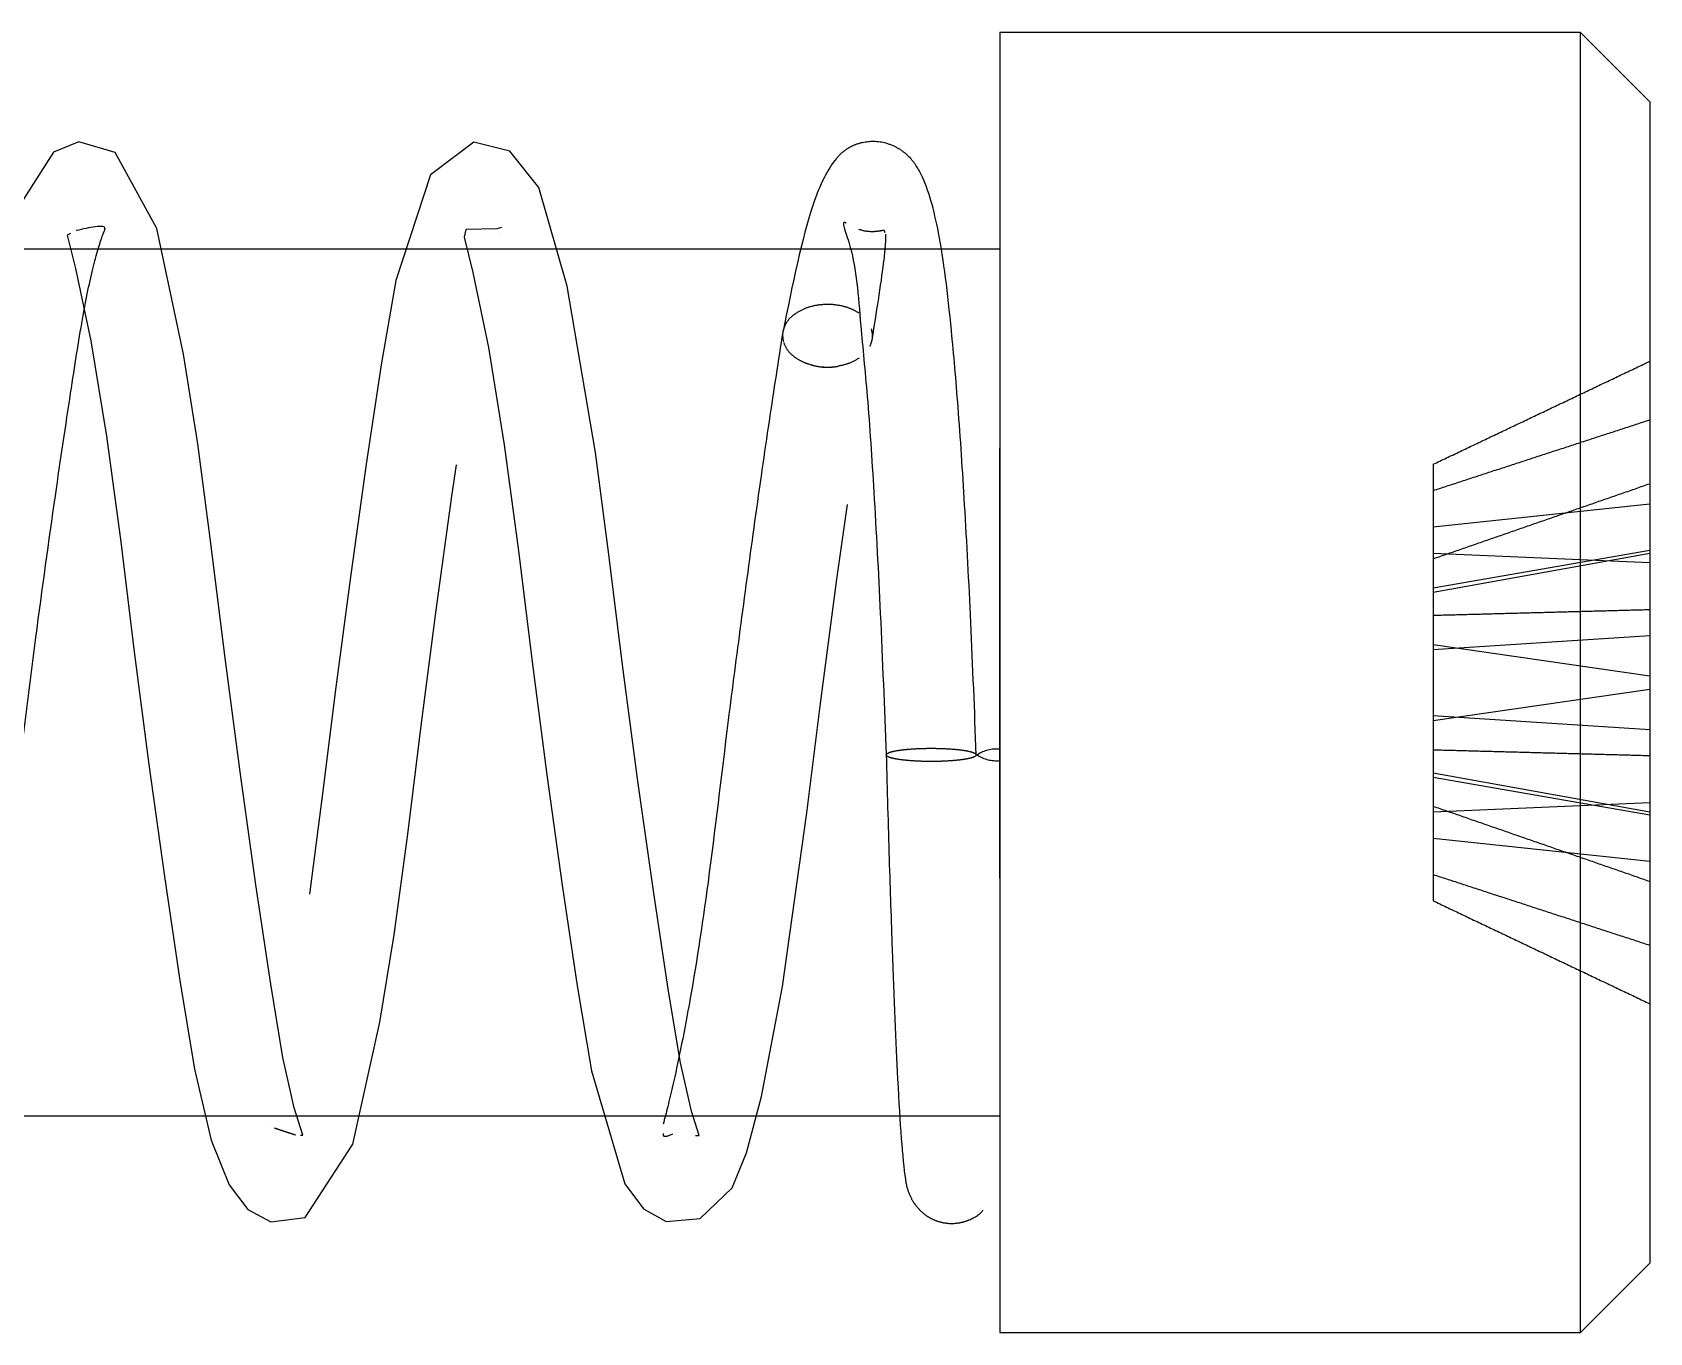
# Paper-space layout '2 DOOR PANEL LAYOUT - A1 Sheet' of a CAD drawing. Extents: x 50 to 825, y 22 to 486.
# Drawn here: x 592.639 to 594.181, y 462.609 to 463.849 of the extents above; entities that cross this region are included whole.
import ezdxf

# ---------------------------------------------------------------- set-up
doc = ezdxf.new("R2010")
doc.units = 0
doc.linetypes.add('HIDDEN', pattern=[0.375, 0.25, -0.125])
doc.layers.add('N-EQPM', color=3, linetype='Continuous', lineweight=25)

psp = doc.layouts.new('2 DOOR PANEL LAYOUT - A1 Sheet')

# ---------------------------------------------------------------- linework, layer by layer
at = {"layer": 'N-EQPM', "linetype": 'HIDDEN', "ltscale": 7}
for p, q in [((593.5615, 463.8488), (593.5615, 463.4906)), ((594.1152, 463.4906), (594.1152, 463.8488)), ((594.1813, 463.7827), (594.1813, 463.4627)), ((593.5615, 463.4906), (593.5615, 462.6092)), ((594.1152, 462.6092), (594.1152, 463.4906)), ((594.1813, 463.4627), (594.1813, 462.6753)), ((593.9747, 463.437), (593.9747, 463.3773)), ((593.9747, 463.3773), (594.1813, 463.3993)), ((593.9747, 463.3773), (593.9747, 463.3469)), ((593.9747, 463.3191), (594.1813, 463.3552)), ((593.9747, 463.3523), (594.1813, 463.3435)), ((593.9747, 463.3152), (594.1813, 463.3522)), ((593.9747, 463.3469), (593.9747, 463.2931)), ((593.9747, 463.2931), (593.9747, 463.2653)), ((593.9747, 463.2604), (594.1813, 463.2739)), ((593.9747, 463.2653), (593.9747, 463.1976)), ((593.9747, 463.2653), (594.1813, 463.2353)), ((593.9747, 463.1927), (594.1813, 463.2227)), ((593.9747, 463.1976), (594.1813, 463.1841)), ((593.9747, 463.1976), (593.9747, 463.1058)), ((593.9747, 463.1428), (594.1813, 463.1058)), ((593.9747, 463.1389), (594.1813, 463.1028)), ((593.9747, 463.1058), (594.1813, 463.1146)), ((593.9747, 463.1058), (593.9747, 463.046)), ((593.9747, 463.0807), (594.1813, 463.0588)), ((593.9747, 463.046), (593.9747, 463.021))]:
    psp.add_line(p, q, dxfattribs=at)
at = {"layer": 'N-EQPM', "linetype": 'HIDDEN', "ltscale": 7, "flags": 128}
for points in [[(592.8947, 462.7976), (592.8969, 462.7974), (592.8886, 462.8234), (592.8779, 462.8714), (592.8663, 462.9415), (592.8521, 463.0362), (592.837, 463.144), (592.8225, 463.2548), (592.8096, 463.3594), (592.7968, 463.4566), (592.7832, 463.5419), (592.7575, 463.6617), (592.7178, 463.7343), (592.6832, 463.7443), (592.6592, 463.7345), (592.6261, 463.6827), (592.5961, 463.5482), (592.5752, 463.4093), (592.5623, 463.3167), (592.5487, 463.2129), (592.5354, 463.1058), (592.5212, 462.9988), (592.5044, 462.8979), (592.4865, 462.8194), (592.4865, 462.8194)], [(593.2712, 462.7973), (593.2749, 462.7971), (593.2674, 462.8205), (593.257, 462.8663), (593.2455, 462.9349), (593.2315, 463.0281), (593.2164, 463.135), (593.2018, 463.2457), (593.1888, 463.3509), (593.1761, 463.4483), (593.149, 463.6067), (593.122, 463.701), (593.0943, 463.7355), (593.06, 463.7441), (593.0185, 463.7129), (592.9856, 463.6122), (592.9716, 463.532), (592.9573, 463.437), (592.9426, 463.332), (592.9283, 463.2244), (592.9151, 463.1182), (592.902, 463.0167), (592.8871, 462.9222), (592.8719, 462.8465), (592.8621, 462.8069), (592.8621, 462.8069)], [(592.6752, 463.6571), (592.672, 463.6554), (592.68, 463.6238), (592.6946, 463.5547), (592.7097, 463.4637), (592.7232, 463.3632), (592.7361, 463.2584), (592.7501, 463.1508), (592.7649, 463.044), (592.7796, 462.945), (592.7936, 462.8605), (592.8096, 462.7927), (592.8265, 462.7502), (592.8444, 462.7267), (592.8663, 462.7148), (592.8991, 462.7189), (592.9445, 462.789), (592.9704, 462.9051), (592.984, 462.9886), (592.9969, 463.0844), (593.0096, 463.1876), (593.024, 463.298), (593.039, 463.4067), (593.0535, 463.5041), (593.0654, 463.5781), (593.0762, 463.6292), (593.0849, 463.6581), (593.0849, 463.6581)], [(593.0862, 463.6627), (593.0862, 463.6629), (593.0819, 463.6614), (593.0522, 463.661), (593.0507, 463.6537), (593.059, 463.6199), (593.0739, 463.5485), (593.089, 463.4557), (593.1024, 463.3544), (593.1155, 463.2487), (593.1297, 463.141), (593.1443, 463.0359), (593.1586, 462.9399), (593.1721, 462.8587), (593.2041, 462.7512), (593.2219, 462.7273), (593.2434, 462.7151), (593.2757, 462.7181), (593.3062, 462.7474), (593.3201, 462.7806), (593.3342, 462.8342), (593.3543, 462.9392), (593.3775, 463.1046), (593.3905, 463.209), (593.4061, 463.3275), (593.4233, 463.4484), (593.4399, 463.5559), (593.4399, 463.5559)]]:
    psp.add_lwpolyline(points, dxfattribs=at)
at = {"layer": 'N-EQPM', "linetype": 'HIDDEN', "ltscale": 7}
for centre, radius, start, end in [((593.3973, 463.5903), 0.0606, 256.9019, 279.0581), ((593.5583, 463.1328), 0.0328, 84.424, 123.9612), ((593.5583, 463.1872), 0.0328, 236.0388, 275.576)]:
    psp.add_arc(centre, radius, start, end, dxfattribs=at)
for points in [[(594.1152, 463.8488), (593.5615, 463.8488)], [(594.1813, 463.7827), (594.1152, 463.8488)], [(593.5615, 463.6422), (591.9087, 463.6422)], [(593.9747, 463.437), (594.1813, 463.5352)], [(593.9747, 463.412), (594.1813, 463.4794)], [(593.9747, 463.3469), (594.1813, 463.4185)], [(593.9747, 463.2931), (594.1813, 463.2986)], [(593.9747, 463.1649), (594.1813, 463.1594)], [(593.9747, 463.1111), (594.1813, 463.0395)], [(593.9747, 463.046), (594.1813, 462.9786)], [(593.9747, 463.021), (594.1813, 462.9228)], [(591.9087, 462.8158), (593.5615, 462.8158)], [(592.87, 462.8043), (592.8898, 462.7978)], [(594.1152, 462.6092), (594.1813, 462.6753)], [(593.5615, 462.6092), (594.1152, 462.6092)]]:
    psp.add_open_spline(points, degree=1, dxfattribs=at)
for points, knots in [([(593.5391, 463.16), (593.5375, 463.2023), (593.5343, 463.2831), (593.5284, 463.3962), (593.5222, 463.49), (593.5141, 463.5821), (593.5051, 463.657), (593.4912, 463.7078), (593.478, 463.7281), (593.4665, 463.7377), (593.4497, 463.7453), (593.433, 463.7449), (593.4209, 463.7408), (593.4119, 463.7353), (593.3995, 463.7227), (593.3788, 463.682), (593.3638, 463.6084), (593.3548, 463.5639)], [0, 0, 0, 0, 0.101232, 0.193672, 0.276845, 0.351047, 0.472176, 0.573932, 0.620992, 0.640887, 0.656609, 0.686049, 0.702082, 0.716678, 0.745447, 0.846053, 1, 1, 1, 1]), ([(592.5694, 462.7994), (592.5744, 462.8195), (592.584, 462.8586), (592.6024, 462.9606), (592.6209, 463.1011), (592.6411, 463.266), (592.6598, 463.4011), (592.6751, 463.5033), (592.6866, 463.5774), (592.697, 463.6277), (592.7058, 463.6562), (592.7112, 463.6665), (592.6938, 463.6627), (592.6807, 463.6598)], [0, 0, 0, 0, 0.088123, 0.171629, 0.317233, 0.443667, 0.553817, 0.6431, 0.720103, 0.793933, 0.864434, 0.897824, 1, 1, 1, 1]), ([(593.4149, 463.667), (593.4145, 463.6672), (593.4095, 463.67), (593.4239, 463.6376), (593.4273, 463.5836), (593.4357, 463.4998), (593.4418, 463.4077), (593.4481, 463.2908), (593.4514, 463.2052), (593.4532, 463.1599)], [0, 0, 0, 0, 0.010995, 0.137487, 0.340348, 0.473529, 0.627709, 0.803334, 1, 1, 1, 1]), ([(593.4521, 463.6579), (593.4518, 463.6589), (593.4515, 463.6603), (593.4501, 463.6599), (593.4447, 463.6589), (593.4347, 463.6584), (593.4301, 463.66), (593.427, 463.6611)], [0, 0, 0, 0, 0.365436, 0.493496, 0.551072, 0.696514, 1, 1, 1, 1]), ([(593.4398, 463.5555), (593.4445, 463.5849), (593.4522, 463.6341), (593.4528, 463.65), (593.453, 463.6564)], [0, 0, 0, 0, 0.599643, 1, 1, 1, 1]), ([(593.3673, 463.5812), (593.3706, 463.5832), (593.3766, 463.5867), (593.3842, 463.5883), (593.3877, 463.589)], [0, 0, 0, 0, 0.54104, 1, 1, 1, 1]), ([(593.3877, 463.589), (593.3915, 463.5894), (593.3993, 463.5903), (593.407, 463.5889), (593.411, 463.5882)], [0, 0, 0, 0, 0.482041, 1, 1, 1, 1]), ([(593.411, 463.5882), (593.4138, 463.5874), (593.4197, 463.5858), (593.4245, 463.5829), (593.4271, 463.5814)], [0, 0, 0, 0, 0.468799, 1, 1, 1, 1]), ([(593.357, 463.5702), (593.3583, 463.5723), (593.3609, 463.5764), (593.3652, 463.5796), (593.3673, 463.5812)], [0, 0, 0, 0, 0.516436, 1, 1, 1, 1]), ([(593.3546, 463.5634), (593.3503, 463.5359), (593.3418, 463.4814), (593.328, 463.3851), (593.3148, 463.2879), (593.2994, 463.1701), (593.2843, 463.0402), (593.2664, 462.9232), (593.2497, 462.8431), (593.2434, 462.8188), (593.2405, 462.8079)], [0, 0, 0, 0, 0.115909, 0.229283, 0.33702, 0.436772, 0.609798, 0.763435, 0.893554, 1, 1, 1, 1]), ([(593.357, 463.5702), (593.3559, 463.5676), (593.3537, 463.5622), (593.3547, 463.5566), (593.3552, 463.5536)], [0, 0, 0, 0, 0.474973, 1, 1, 1, 1]), ([(593.4376, 463.5493), (593.4387, 463.5519), (593.441, 463.5575), (593.4398, 463.5633), (593.4392, 463.5663)], [0, 0, 0, 0, 0.47451, 1, 1, 1, 1]), ([(593.3555, 463.5526), (593.3569, 463.5497), (593.3594, 463.5443), (593.3649, 463.5401), (593.3675, 463.5381)], [0, 0, 0, 0, 0.525178, 1, 1, 1, 1]), ([(593.3836, 463.5312), (593.3808, 463.532), (593.3749, 463.5336), (593.37, 463.5365), (593.3675, 463.5381)], [0, 0, 0, 0, 0.468798, 1, 1, 1, 1]), ([(593.3836, 463.5312), (593.3867, 463.5306), (593.3922, 463.5295), (593.4002, 463.5295), (593.4048, 463.5301), (593.4068, 463.5304)], [0, 0, 0, 0, 0.405852, 0.733412, 1, 1, 1, 1]), ([(593.4273, 463.5382), (593.424, 463.5363), (593.4179, 463.5327), (593.4103, 463.5311), (593.4068, 463.5304)], [0, 0, 0, 0, 0.54104, 1, 1, 1, 1]), ([(593.5615, 463.0425), (593.5615, 463.0815), (593.5615, 463.1682), (593.5615, 463.3161), (593.5615, 463.4072), (593.5615, 463.4524)], [0, 0, 0, 0, 0.291568, 0.648192, 1, 1, 1, 1]), ([(593.4532, 463.16), (593.4536, 463.1593), (593.4543, 463.1581), (593.4595, 463.1566), (593.4662, 463.1554), (593.4749, 463.1545), (593.4849, 463.1538), (593.4962, 463.1537), (593.5074, 463.1538), (593.5175, 463.1545), (593.5262, 463.1554), (593.5328, 463.1566), (593.5378, 463.1581), (593.5398, 463.16), (593.5378, 463.1618), (593.5328, 463.1634), (593.5262, 463.1646), (593.5175, 463.1655), (593.5074, 463.1662), (593.4962, 463.1663), (593.4849, 463.1662), (593.4749, 463.1655), (593.4662, 463.1646), (593.4595, 463.1634), (593.4543, 463.1618), (593.4536, 463.1606), (593.4532, 463.16)], [0, 0, 0, 0, 0.048425, 0.092132, 0.129987, 0.162524, 0.213058, 0.25, 0.286942, 0.337476, 0.370013, 0.407868, 0.451575, 0.5, 0.548425, 0.592132, 0.629987, 0.662524, 0.713058, 0.75, 0.786942, 0.837476, 0.870013, 0.907868, 0.951575, 1, 1, 1, 1]), ([(593.4532, 463.16), (593.4541, 463.1265), (593.4559, 463.0615), (593.4596, 462.9523), (593.4646, 462.8322), (593.4692, 462.7671), (593.4736, 462.7429), (593.4812, 462.73), (593.4882, 462.723), (593.4951, 462.7182), (593.5042, 462.7145), (593.5147, 462.7129), (593.5244, 462.7139), (593.5362, 462.7178), (593.5431, 462.7224), (593.5454, 462.7259), (593.5455, 462.726)], [0, 0, 0, 0, 0.135127, 0.26252, 0.481428, 0.759255, 0.835175, 0.865571, 0.87988, 0.894131, 0.908741, 0.924067, 0.940467, 0.958208, 0.998743, 1, 1, 1, 1]), ([(593.2405, 462.7989), (593.2405, 462.7984), (593.2403, 462.7948), (593.2454, 462.7969), (593.2498, 462.7986)], [0, 0, 0, 0, 0.133596, 1, 1, 1, 1])]:
    psp.add_open_spline(points, degree=3, knots=knots, dxfattribs=at)

doc.saveas('drawing.dxf')
